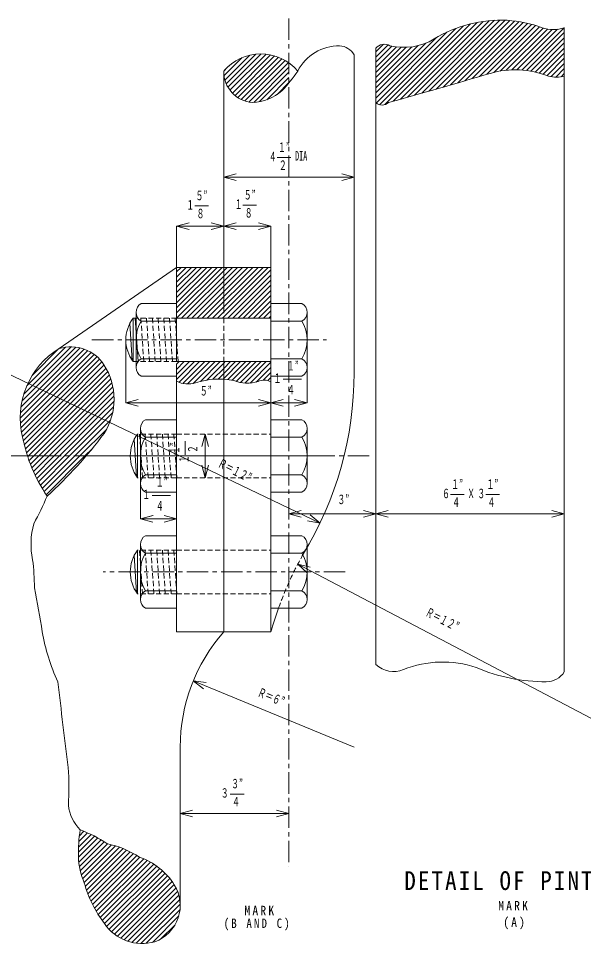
# Model space of a CAD drawing. Units: millimetres, scale not verified. Extents: x -6153 to 6153, y -4352 to 4352.
# Drawn here: x -1129 to 851, y -1451 to 1789 of the extents above; entities that cross this region are included whole.
import ezdxf
from ezdxf.enums import TextEntityAlignment as Align

# ---------------------------------------------------------------- set-up
doc = ezdxf.new("R2010")
doc.units = ezdxf.units.MM
doc.header["$LTSCALE"] = 15
doc.linetypes.add('CHAIN1', pattern=[8, 5, -1, 1, -1])
doc.linetypes.add('DASHED1', pattern=[1.8, 1.2, -0.6])
for name, color, linetype, lineweight in [('0-0_0', 3, 'Continuous', 18), ('0-1_芯', 4, 'CHAIN1', 18), ('0-2_寸法', 2, 'Continuous', 18)]:
    doc.layers.add(name, color=color, linetype=linetype, lineweight=lineweight)
doc.styles.add('ＭＳ ゴシック', font='')
doc.styles.get('ＭＳ ゴシック').set_extended_font_data('MS Gothic')

msp = doc.modelspace()

# ---------------------------------------------------------------- linework, layer by layer
at = {"layer": '0-0_0'}
for p, q in [((284.15, 1527.14), (539.59, 1782.58)), ((309.27, 1534.3), (558.16, 1783.19)), ((334.43, 1541.5), (576, 1783.07)), ((359.65, 1548.76), (592.85, 1781.96)), ((136.18, 1486.93), (403.33, 1754.08)), ((154.47, 1487.26), (430.54, 1763.33)), ((184.18, 1499.01), (455.3, 1770.13)), ((209.1, 1505.97), (478.26, 1775.13)), ((234.07, 1512.98), (499.8, 1778.71)), ((259.09, 1520.04), (520.18, 1781.13)), ((384.92, 1556.06), (608.91, 1780.06)), ((410.23, 1563.42), (624.52, 1777.7)), ((435.6, 1570.83), (639.7, 1774.92)), ((461.03, 1578.29), (654.48, 1771.74)), ((486.5, 1585.81), (668.88, 1768.19)), ((512.03, 1593.37), (682.93, 1764.28)), ((536.9, 1600.28), (696.64, 1760.02)), ((559.37, 1604.79), (710.09, 1755.51)), ((580.03, 1607.5), (724.52, 1751.99)), ((599.3, 1608.81), (740.75, 1750.25)), ((617.44, 1608.98), (759.51, 1751.06)), ((634.62, 1608.2), (782.81, 1756.39)), ((783.79, 1757.26), (783.79, -499.24)), ((123.39, 1510.06), (335.22, 1721.89)), ((124.01, 1492.72), (372.49, 1741.21)), ((650.98, 1606.6), (783.79, 1739.41)), ((666.61, 1604.28), (783.79, 1721.45)), ((123.39, 1528.02), (297.94, 1702.57)), ((123.39, 1671.71), (150.24, 1698.56)), ((123.39, 1653.75), (166.18, 1696.54)), ((123.39, 1545.98), (271.34, 1693.93)), ((123.39, 1635.78), (179.7, 1692.1)), ((123.39, 1563.94), (249.09, 1689.65)), ((123.39, 1617.82), (195.06, 1689.5)), ((123.39, 1599.86), (211.55, 1688.03)), ((123.39, 1581.9), (229.42, 1687.94)), ((123.39, 1685.21), (123.39, -473.33)), ((681.6, 1601.3), (783.79, 1703.49)), ((696, 1597.74), (783.79, 1685.53)), ((-405.9, 1573.47), (-318.84, 1660.53)), ((-401.19, 1560.22), (-297.32, 1664.09)), ((-395.17, 1548.28), (-278.52, 1664.93)), ((-387.98, 1537.51), (-261.59, 1663.9)), ((-379.71, 1527.82), (-246.08, 1661.45)), ((-370.38, 1519.19), (-231.74, 1657.83)), ((-359.98, 1511.63), (-218.38, 1653.23)), ((47.19, 1662.19), (47.19, 547.86)), ((709.85, 1593.63), (783.79, 1667.57)), ((-409.01, 1588.32), (-345.28, 1652.05)), ((-407.09, 1608.2), (-393.51, 1621.78)), ((-348.46, 1505.19), (-205.9, 1647.75)), ((-335.67, 1500.01), (-194.21, 1641.47)), ((-321.41, 1496.32), (-183.27, 1634.46)), ((723.2, 1589.02), (783.79, 1649.61)), ((737.33, 1585.19), (783.79, 1631.65)), ((-410.01, 1604.84), (-410.01, 756.79)), ((-304.83, 1494.93), (-181.41, 1618.35)), ((-284.11, 1497.7), (-181.41, 1600.39)), ((753.74, 1583.63), (783.79, 1613.69)), ((772.99, 1584.93), (783.79, 1595.72)), ((-259.26, 1504.59), (-181.41, 1582.43)), ((-223.07, 1522.82), (-181.41, 1564.47)), ((-986.41, 632.95), (-575.11, 917.27)), ((-575.11, 917.27), (-244.91, 917.27)), ((-575.11, 901.36), (-559.21, 917.27)), ((-575.11, 883.4), (-541.25, 917.27)), ((-575.11, 865.44), (-523.29, 917.27)), ((-575.11, 847.48), (-505.33, 917.27)), ((-575.11, 829.52), (-487.37, 917.27)), ((-575.11, 811.56), (-469.41, 917.27)), ((-575.11, 793.6), (-451.45, 917.27)), ((-575.11, 775.64), (-433.49, 917.27)), ((-575.11, 757.68), (-415.53, 917.27)), ((-575.11, 739.72), (-397.57, 917.27)), ((-575.11, 917.27), (-575.11, 587.07)), ((-557.41, 739.47), (-379.61, 917.27)), ((-539.45, 739.47), (-361.65, 917.27)), ((-521.49, 739.47), (-343.69, 917.27)), ((-503.52, 739.47), (-325.72, 917.27)), ((-485.56, 739.47), (-307.76, 917.27)), ((-467.6, 739.47), (-289.8, 917.27)), ((-449.64, 739.47), (-271.84, 917.27)), ((-431.68, 739.47), (-253.88, 917.27)), ((-413.72, 739.47), (-244.91, 908.27)), ((-244.91, 917.27), (-244.91, -359.72)), ((-395.76, 739.47), (-244.91, 890.31)), ((-377.8, 739.47), (-244.91, 872.35)), ((-359.84, 739.47), (-244.91, 854.39)), ((-341.88, 739.47), (-244.91, 836.43)), ((-323.92, 739.47), (-244.91, 818.47)), ((-575.11, 790.27), (-699.57, 790.27)), ((-305.96, 739.47), (-244.91, 800.51)), ((-288, 739.47), (-244.91, 782.55)), ((-244.91, 790.27), (-135.7, 790.27)), ((-717.35, 759.79), (-717.35, 566.75)), ((-270.04, 739.47), (-244.91, 764.59)), ((-252.08, 739.47), (-244.91, 746.63)), ((-117.91, 759.79), (-117.91, 566.75)), ((-739.1, 720.87), (-730.52, 591.25)), ((-727.51, 739.47), (-727.51, 587.07)), ((-720.28, 739.47), (-710.2, 587.07)), ((-575.11, 729.31), (-699.57, 729.31)), ((-575.11, 739.47), (-244.91, 739.47)), ((-244.91, 729.31), (-135.7, 729.31)), ((-1092.46, 509.74), (-964.43, 637.77)), ((-1080.59, 539.57), (-988.48, 631.68)), ((-1080.31, 503.93), (-945.22, 639.02)), ((-1068.17, 498.11), (-928.36, 637.92)), ((-1056.03, 492.29), (-913.19, 635.13)), ((-1043.89, 486.47), (-899.35, 631.01)), ((-1031.74, 480.65), (-886.63, 625.76)), ((-1019.6, 474.84), (-874.91, 619.53)), ((-1007.46, 469.02), (-864.09, 612.39)), ((-995.32, 463.2), (-854.12, 604.4)), ((-983.17, 457.38), (-844.98, 595.58)), ((-971.03, 451.56), (-836.67, 585.93)), ((-699.57, 597.23), (-575.11, 597.23)), ((-575.11, 560.11), (-548.16, 587.07)), ((-575.11, 542.15), (-530.2, 587.07)), ((-575.11, 524.19), (-512.24, 587.07)), ((-244.91, 587.07), (-575.11, 587.07)), ((-575.11, 578.07), (-566.12, 587.07)), ((-566.67, 514.68), (-494.28, 587.07)), ((-552.69, 510.69), (-476.32, 587.07)), ((-536.47, 508.96), (-458.36, 587.07)), ((-516.63, 510.84), (-440.4, 587.07)), ((-491.56, 517.95), (-422.44, 587.07)), ((-410.01, 604.39), (-410.01, -359.72)), ((-410.01, 581.53), (-404.48, 587.07)), ((-410.01, 563.57), (-386.52, 587.07)), ((-410.01, 545.61), (-368.56, 587.07)), ((-410.01, 527.65), (-350.6, 587.07)), ((-395.52, 524.18), (-332.64, 587.07)), ((-379.98, 521.76), (-314.68, 587.07)), ((-366.01, 517.77), (-296.71, 587.07)), ((-351.64, 514.18), (-278.75, 587.07)), ((-335.72, 512.14), (-260.79, 587.07)), ((-317.72, 512.18), (-244.91, 584.99)), ((-244.91, 597.23), (-135.7, 597.23)), ((-958.89, 445.75), (-829.2, 575.43)), ((-946.75, 439.93), (-822.51, 564.16)), ((-934.6, 434.11), (-816.39, 552.32)), ((-575.11, 578.07), (-575.11, -359.72)), ((-468.78, 522.76), (-410.01, 581.53)), ((-448.3, 525.28), (-410.01, 563.57)), ((-296.5, 515.43), (-244.91, 567.02)), ((-922.46, 428.29), (-810.88, 539.87)), ((-910.32, 422.47), (-806.02, 526.77)), ((-575.11, 536.27), (-699.57, 536.27)), ((-429.48, 526.14), (-410.01, 545.61)), ((-411.97, 525.7), (-410.01, 527.65)), ((-271.97, 522.01), (-244.91, 549.06)), ((-255.32, 520.69), (-244.91, 531.1)), ((-244.91, 536.27), (-135.7, 536.27)), ((-1122.54, 407.82), (-1043.89, 486.47)), ((-1120.59, 427.73), (-1056.03, 492.29)), ((-1116.82, 449.46), (-1068.17, 498.11)), ((-1110.5, 473.74), (-1080.31, 503.93)), ((-1100.06, 502.14), (-1092.46, 509.74)), ((-898.18, 416.66), (-801.87, 512.96)), ((-886.03, 410.84), (-798.51, 498.36)), ((-1123.09, 389.31), (-1031.74, 480.65)), ((-1122.51, 371.93), (-1019.6, 474.84)), ((-1120.98, 355.5), (-1007.46, 469.02)), ((-1118.62, 339.9), (-995.32, 463.2)), ((-1115.54, 325.02), (-983.17, 457.38)), ((-873.89, 405.02), (-796.04, 482.87)), ((-861.75, 399.2), (-794.62, 466.33)), ((-1112.37, 310.23), (-971.03, 451.56)), ((-1108.96, 295.67), (-958.89, 445.75)), ((-1105.23, 281.44), (-946.75, 439.93)), ((-1101.19, 267.52), (-934.6, 434.11)), ((-1093.89, 256.87), (-922.46, 428.29)), ((-1075.93, 256.87), (-910.32, 422.47)), ((-849.61, 393.38), (-794.45, 448.54)), ((-837.46, 387.57), (-795.88, 429.15)), ((-1057.97, 256.87), (-898.18, 416.66)), ((-1040.01, 256.87), (-886.03, 410.84)), ((-1022.05, 256.87), (-873.89, 405.02)), ((-1004.09, 256.87), (-861.75, 399.2)), ((-986.12, 256.87), (-849.61, 393.38)), ((-825.32, 381.75), (-799.48, 407.59)), ((-968.16, 256.87), (-837.46, 387.57)), ((-950.2, 256.87), (-825.32, 381.75)), ((-932.24, 256.87), (-813.18, 375.93)), ((-813.18, 375.93), (-806.43, 382.68)), ((-575.11, 383.87), (-684.33, 383.87)), ((-244.91, 383.87), (-135.7, 383.87)), ((-914.28, 256.87), (-819.98, 351.16)), ((-712.27, 333.07), (-712.27, 180.67)), ((-702.11, 353.39), (-702.11, 160.35)), ((-117.91, 353.39), (-117.91, 160.35)), ((-723.86, 314.47), (-715.28, 184.85)), ((-575.11, 322.91), (-684.33, 322.91)), ((-244.91, 322.91), (-135.7, 322.91)), ((-896.32, 256.87), (-871.52, 281.67)), ((-1096.85, 253.9), (-1093.89, 256.87)), ((-1092.23, 240.56), (-1075.93, 256.87)), ((-1087.33, 227.5), (-1057.97, 256.87)), ((-1082.16, 214.71), (-1040.01, 256.87)), ((-1076.74, 202.17), (-1022.05, 256.87)), ((-1071.07, 189.88), (-1004.09, 256.87)), ((-1065.15, 177.84), (-986.12, 256.87)), ((-1058.99, 166.04), (-968.16, 256.87)), ((-1052.6, 154.46), (-950.2, 256.87)), ((-1045.99, 143.12), (-932.24, 256.87)), ((-1039.15, 132), (-914.28, 256.87)), ((-1032.09, 121.1), (-896.32, 256.87)), ((-575.11, 190.83), (-684.33, 190.83)), ((-244.91, 190.83), (-135.7, 190.83)), ((-575.11, 129.87), (-684.33, 129.87)), ((-244.91, 129.87), (-135.7, 129.87)), ((-575.11, -22.53), (-684.33, -22.53)), ((-244.91, -22.53), (-135.7, -22.53)), ((-702.11, -53.01), (-702.11, -246.05)), ((-117.91, -53.01), (-117.91, -246.05)), ((-723.86, -91.93), (-715.28, -221.55)), ((-712.27, -73.33), (-712.27, -225.73)), ((-575.11, -83.49), (-684.33, -83.49)), ((-244.91, -83.49), (-135.7, -83.49)), ((-575.11, -215.57), (-684.33, -215.57)), ((-244.91, -215.57), (-135.7, -215.57)), ((-575.11, -276.53), (-684.33, -276.53)), ((-244.91, -276.53), (-135.7, -276.53)), ((-575.11, -359.72), (-244.91, -359.72)), ((-562.41, -1317.28), (-562.41, -762.95)), ((-919.1, -1112.95), (-874.94, -1068.79)), ((-917.95, -1093.85), (-887.19, -1063.08)), ((-915.9, -1073.83), (-899.76, -1057.69)), ((-912.79, -1052.76), (-912.64, -1052.61)), ((-919.46, -1131.27), (-862.99, -1074.8)), ((-919.12, -1148.89), (-851.33, -1081.1)), ((-917.86, -1165.59), (-839.95, -1087.68)), ((-915.64, -1181.34), (-828.85, -1094.54)), ((-912.61, -1196.26), (-817.61, -1101.26)), ((-908.84, -1210.45), (-803.18, -1104.79)), ((-904.41, -1223.98), (-789.25, -1108.83)), ((-899.37, -1236.9), (-775.8, -1113.34)), ((-895.15, -1250.64), (-762.79, -1118.29)), ((-890.71, -1264.16), (-750.2, -1123.66)), ((-885.9, -1277.31), (-738.02, -1129.43)), ((-880.73, -1290.1), (-726.21, -1135.59)), ((-875.21, -1302.55), (-714.78, -1142.12)), ((-869.37, -1314.67), (-703.46, -1148.76)), ((-863.21, -1326.47), (-690.54, -1153.8)), ((-856.74, -1337.96), (-678.22, -1159.44)), ((-849.97, -1349.15), (-666.48, -1165.66)), ((-842.91, -1360.05), (-655.28, -1172.42)), ((-835.55, -1370.65), (-644.6, -1179.7)), ((-827.94, -1381), (-634.42, -1187.48)), ((-820.28, -1391.3), (-624.74, -1195.76)), ((-811.89, -1400.87), (-615.54, -1204.52)), ((-802.79, -1409.73), (-606.83, -1213.78)), ((-792.97, -1417.87), (-598.61, -1223.51)), ((-782.42, -1425.28), (-590.88, -1233.75)), ((-771.1, -1431.93), (-583.66, -1244.49)), ((-758.97, -1437.75), (-577.13, -1255.91)), ((-745.94, -1442.69), (-571.58, -1268.33)), ((-731.91, -1446.62), (-567.14, -1281.84)), ((-716.7, -1449.37), (-563.99, -1296.66)), ((-700.05, -1450.68), (-562.48, -1313.1)), ((-681.5, -1450.09), (-563.19, -1331.78)), ((-660.16, -1446.7), (-567.5, -1354.05)), ((-629.82, -1434.33), (-580.69, -1385.2))]:
    msp.add_line(p, q, dxfattribs=at)
at = {"layer": '0-0_0', "color": 1, "linetype": 'DASHED1'}
for p, q in [((-575.11, 739.47), (-727.51, 739.47)), ((-700.24, 739.47), (-690.16, 587.07)), ((-680.19, 739.47), (-670.11, 587.07)), ((-660.15, 739.47), (-650.07, 587.07)), ((-640.11, 739.47), (-630.02, 587.07)), ((-620.06, 739.47), (-609.98, 587.07)), ((-600.02, 739.47), (-589.94, 587.07)), ((-579.98, 739.47), (-569.89, 587.07)), ((-410.01, 739.47), (-410.01, 587.07)), ((-575.11, 587.07), (-727.51, 587.07)), ((-575.11, 333.07), (-712.27, 333.07)), ((-705.04, 333.07), (-694.96, 180.67)), ((-685, 333.07), (-674.92, 180.67)), ((-664.95, 333.07), (-654.87, 180.67)), ((-644.91, 333.07), (-634.83, 180.67)), ((-624.87, 333.07), (-614.78, 180.67)), ((-604.82, 333.07), (-594.74, 180.67)), ((-584.78, 333.07), (-574.7, 180.67)), ((-575.11, 333.07), (-244.91, 333.07)), ((-410.01, 333.07), (-410.01, 180.67)), ((-575.11, 180.67), (-712.27, 180.67)), ((-575.11, 180.67), (-244.91, 180.67)), ((-575.11, -73.33), (-712.27, -73.33)), ((-704.95, -74.66), (-694.96, -225.73)), ((-685, -73.33), (-674.92, -225.73)), ((-664.95, -73.33), (-654.87, -225.73)), ((-644.91, -73.33), (-634.83, -225.73)), ((-624.87, -73.33), (-614.78, -225.73)), ((-604.82, -73.33), (-594.74, -225.73)), ((-584.78, -73.33), (-574.7, -225.73)), ((-575.11, -73.33), (-244.91, -73.33)), ((-410.01, -73.33), (-410.01, -225.73)), ((-575.11, -225.73), (-712.27, -225.73)), ((-575.11, -225.73), (-244.91, -225.73))]:
    msp.add_line(p, q, dxfattribs=at)
at = {"layer": '0-0_0'}
for centre, radius, start, end in [((563.94, 1326.1), 457.13, 87.50186, 121.15057), ((542.37, 1286.67), 497.86, 70.76186, 85.21902), ((745.1, 1867.58), 117.41, 250.76186, 289.23814), ((221.52, 1892.62), 204.83, 256.16994, 301.15057), ((-4.55, 1528.59), 164.86, 89.66957, 152.45296), ((-8.77, 1628.18), 65.48, 31.29179, 85.47294), ((153.29, 1658.74), 39.93, 61.15626, 138.4913), ((-280.37, 1495.06), 169.88, 40.25668, 139.74332), ((-301.34, 1603.13), 108.68, 179.09974, 266.10023), ((-518.74, 1842.63), 438.15, 315.57864, 327.13169), ((-5144.18, 20629.04), 19858.24, 285.51425, 286.58329), ((611.46, 1287.11), 321.92, 68.75898, 105.85016), ((755.94, 1694.52), 110.9, 255.45723, 284.54277), ((-316.82, 1663.92), 169.41, 272.736, 310.94436), ((144.72, 1520.53), 34.67, 232.02937, 311.00552), ((-682.34, 759.79), 35.01, 119.46742, 240.53258), ((-152.92, 759.79), 35.01, 299.46742, 60.53258), ((-625.91, 663.27), 127, 143.1301, 216.8699), ((-585.86, 663.27), 131.49, 149.85165, 210.14835), ((-249.4, 663.27), 131.49, 329.85165, 30.14835), ((-839, 390.1), 284.09, 121.25695, 193.80678), ((-945.82, 500.26), 138.76, 33.23285, 107.00651), ((-682.34, 566.75), 35.01, 119.46742, 240.53258), ((-152.92, 566.75), 35.01, 299.46742, 60.53258), ((-1018.74, 455.32), 224.39, 327.80583, 32.62723), ((-535.01, 599.19), 90.25, 243.6184, 287.05387), ((-427.22, 269.75), 256.4, 78.06114, 108.49126), ((-326.99, 643.46), 131.6, 248.98807, 286.61016), ((-267.63, 471.01), 51.18, 63.65068, 115.14084), ((-1172.01, 547.86), 1219.2, 328.60606, 0), ((-667.1, 353.39), 35.01, 119.46742, 240.53258), ((-152.92, 353.39), 35.01, 299.46742, 60.53258), ((-2103.49, 1297.29), 1596.64, 312.30075, 322.97099), ((-610.67, 256.87), 127, 143.1301, 216.8699), ((-566.91, 430.16), 558.49, 191.13493, 214.18215), ((-570.62, 256.87), 131.49, 149.85165, 210.14835), ((-249.4, 256.87), 131.49, 329.85165, 30.14835), ((-667.1, 160.35), 35.01, 119.46742, 240.53258), ((-152.92, 160.35), 35.01, 299.46742, 60.53258), ((-1787.53, 423.43), 818.39, 330.4368, 337.9647), ((-821.81, -51.41), 263.63, 164.3639, 192.08654), ((-667.1, -53.01), 35.01, 119.46742, 240.53258), ((-152.92, -53.01), 35.01, 299.46742, 60.53258), ((-610.67, -149.53), 127, 143.1301, 216.8699), ((-570.62, -149.53), 131.49, 149.85165, 210.14835), ((-249.4, -149.53), 131.49, 329.85165, 30.14835), ((-1970.86, -213.41), 897.64, 0.5509, 6.83313), ((-4373.8, -868.71), 3366.65, 8.70638, 11.37366), ((-667.1, -246.05), 35.01, 119.46742, 240.53258), ((-152.92, -246.05), 35.01, 299.46742, 60.53258), ((928.91, -689.25), 1219.2, 160.21352, 164.31859), ((-303.17, -224.86), 754.8, 190.24389, 204.21582), ((47.19, -762.93), 609.6, 138.59038, 180), ((186.13, -407.24), 91.13, 226.48667, 292.15214), ((357.75, -828.79), 364.01, 71.19822, 112.15214), ((718.76, 85.5), 619.63, 246.84149, 270.17395), ((720.41, -459.12), 75.01, 270.17395, 327.66513), ((56039.29, 6309.3), 57440.01, 186.84283, 187.14412), ((-2021.93, -904.1), 1069.43, 356.65345, 3.74449), ((-818.42, -953.94), 136.48, 185.29324, 226.27308), ((-454.36, -1131.25), 465.1, 170.26077, 181.85655), ((-1071.63, -1475.02), 451.34, 55.981, 69.39053), ((-893.19, -1441.29), 348.33, 57.26799, 77.72249), ((-664.96, -1138.07), 254.39, 181.85655, 203.2273), ((-782.33, -1370.29), 235.16, 32.08426, 70.76054), ((-495.37, -1126.93), 418.48, 195.44841, 217.30259), ((-697.73, -1317.28), 135.32, 289.95036, 32.09322), ((-695.84, -1290.77), 159.97, 214.13673, 286.0699)]:
    msp.add_arc(centre, radius, start, end, dxfattribs=at)
at = {"layer": '0-0_0', "color": 1, "linetype": 'DASHED1'}
msp.add_arc((928.91, -689.25), 1219.2, 150.41106, 160.21352, dxfattribs=at)
at = {"layer": '0-1_芯'}
for p, q in [((-181.41, 1788.88), (-181.41, -1181.51)), ((-871.64, 663.27), (-49.19, 663.27)), ((99.93, 256.87), (-2636.73, 256.87)), ((-2557.88, 256.87), (-1033.88, 256.87)), ((-871.64, 256.87), (-49.19, 256.87)), ((15.94, -149.53), (-831.96, -149.53))]:
    msp.add_line(p, q, dxfattribs=at)
at = {"layer": '0-2_寸法'}
for p, q in [((-222.75, 1301.83), (-174.66, 1301.83)), ((-410.01, 1233.61), (-366.55, 1245.26)), ((-410.01, 1233.61), (47.19, 1233.61)), ((-410.01, 1233.61), (-366.55, 1221.96)), ((47.19, 1233.61), (3.72, 1245.26)), ((47.19, 1233.61), (3.72, 1221.96)), ((-342.63, 1134.97), (-294.54, 1134.97)), ((-511.46, 1132.56), (-463.37, 1132.56)), ((-575.11, 1061.6), (-531.65, 1073.25)), ((-410.01, 1061.6), (-453.48, 1073.25)), ((-410.01, 1061.6), (-366.55, 1073.25)), ((-244.91, 1061.6), (-288.38, 1073.25)), ((-575.11, 917.27), (-575.11, 1061.6)), ((-575.11, 1061.6), (-410.01, 1061.6)), ((-575.11, 1061.6), (-531.65, 1049.96)), ((-410.01, 1061.6), (-453.48, 1049.96)), ((-410.01, 1061.6), (-244.91, 1061.6)), ((-410.01, 1061.6), (-366.55, 1049.96)), ((-244.91, 1061.6), (-288.38, 1049.96)), ((-244.91, 917.27), (-244.91, 1061.6)), ((-752.91, 663.27), (-752.91, 442.79)), ((-117.91, 566.75), (-117.91, 442.79)), ((-1172.01, 547.86), (-72.5, 21.05)), ((-201.08, 525.5), (-136.96, 525.5)), ((-752.91, 442.79), (-709.45, 454.44)), ((-244.91, 442.79), (-288.38, 454.44)), ((-244.91, 442.79), (-201.45, 454.44)), ((-117.91, 442.79), (-161.38, 454.44)), ((-752.91, 442.79), (-244.91, 442.79)), ((-752.91, 442.79), (-709.45, 431.15)), ((-244.91, 442.79), (-288.38, 431.15)), ((-117.91, 442.79), (-244.91, 442.79)), ((-244.91, 442.79), (-201.45, 431.15)), ((-117.91, 442.79), (-161.38, 431.15)), ((-475.42, 333.07), (-487.07, 289.6)), ((-475.42, 333.07), (-475.42, 180.67)), ((-475.42, 333.07), (-463.77, 289.6)), ((-545.26, 260.71), (-545.26, 308.8)), ((-475.42, 180.67), (-487.07, 224.13)), ((-475.42, 180.67), (-463.77, 224.13)), ((-702.11, 160.35), (-702.11, 36.34)), ((-660.62, 118.83), (-596.5, 118.83)), ((384.49, 121.76), (432.58, 121.76)), ((508.13, 121.76), (556.22, 121.76)), ((-181.41, 54.15), (-137.95, 65.79)), ((123.39, 54.15), (79.92, 65.79)), ((123.39, 54.15), (166.85, 65.79)), ((783.79, 54.15), (740.32, 65.79)), ((-702.11, 36.34), (-657.65, 48.26)), ((-702.11, 36.34), (-658.65, 47.99)), ((-702.11, 36.34), (-575.11, 36.34)), ((-702.11, 36.34), (-658.65, 24.69)), ((-575.11, 36.34), (-618.82, 48.05)), ((-575.11, 36.34), (-618.82, 24.63)), ((-181.41, 54.15), (123.39, 54.15)), ((-181.41, 54.15), (-137.95, 42.5)), ((-72.5, 21.05), (-106.67, 50.33)), ((123.39, 54.15), (79.92, 42.5)), ((123.39, 54.15), (783.79, 54.15)), ((123.39, 54.15), (166.85, 42.5)), ((783.79, 54.15), (740.32, 42.5)), ((-72.5, 21.05), (-116.74, 29.33)), ((928.91, -689.25), (-150.53, -122.44)), ((-150.53, -122.44), (-106.63, -132.34)), ((-150.53, -122.44), (-117.46, -152.96)), ((47.19, -762.93), (-516.55, -530.94)), ((-516.55, -530.94), (-471.92, -536.71)), ((-516.55, -530.94), (-480.78, -558.26)), ((-386.91, -927.19), (-338.82, -927.19)), ((-562.41, -995.12), (-518.95, -983.47)), ((-181.41, -995.12), (-562.41, -995.12)), ((-562.41, -995.12), (-518.95, -1006.76)), ((-181.41, -995.12), (-224.88, -983.47)), ((-181.41, -995.12), (-224.88, -1006.76))]:
    msp.add_line(p, q, dxfattribs=at)

# ---------------------------------------------------------------- texts
at = {"layer": '0-0_0', "color": 2, "attachment_point": 7, "style": 'ＭＳ ゴシック'}
for s, insert, char_height in [('\\T1.18;\\W0.9;DETAIL\\~OF\\~PINTLES', (222.82, -1264.62), 65.98), ('\\T1.38;\\W0.9;MARK', (-337.24, -1351.67), 32.99), ('\\T1.38;\\W0.9;MARK', (552.17, -1334.84), 32.99), ('\\T1.39;\\W0.85;(B\\~AND\\~C)', (-410.01, -1405.12), 32.99), ('\\T1.38;\\W0.9;(A)', (569.73, -1401.27), 32.99)]:
    msp.add_mtext(s, dxfattribs=dict(at, insert=insert, char_height=char_height))
at = {"layer": '0-2_寸法', "style": 'ＭＳ ゴシック', "width": 0.6}
for s, p in [('１”', (-219.98, 1311.75)), ('４', (-252.02, 1279.15)), ('DIA', (-159.73, 1281.53)), ('２', (-216.62, 1248.73)), ('５”', (-508.69, 1142.48)), ('５”', (-339.86, 1144.89)), ('１', (-540.73, 1109.87)), ('１', (-371.9, 1112.29)), ('８', (-505.33, 1079.45)), ('８', (-336.5, 1081.86)), ('１”', (-188.38, 546.22)), ('１', (-235.61, 502.75)), ('５”', (-493.65, 458.54)), ('４', (-188.41, 462.19)), ('１”', (-647.92, 139.56)), ('１”', (387.26, 131.68)), ('１”', (510.9, 131.68)), ('１', (-695.14, 96.09)), ('６', (355.22, 99.08)), ('Ｘ', (443.29, 99.08)), ('３', (478.86, 99.08)), ('４', (-647.95, 55.52)), ('３”', (-11.51, 78.29)), ('４', (390.62, 68.65)), ('４', (514.26, 68.65)), ('３”', (-384.14, -917.27)), ('３', (-420.28, -949.91)), ('４', (-380.79, -980.3))]:
    msp.add_text(s, height=32.99, dxfattribs=at).set_placement(p, align=Align.BOTTOM_LEFT)
for s, rotation, p in [('１”', 90, (-555.18, 263.49)), ('２', 90, (-492.15, 266.84)), ('１', 90, (-522.58, 231.45)), ('Ｒ＝１２”', 333, (-438.39, 211.33)), ('Ｒ＝１２”', 333, (288.8, -310.12)), ('Ｒ＝６”', 338, (-298.45, -593.11))]:
    msp.add_text(s, height=32.99, rotation=rotation, dxfattribs=at).set_placement(p, align=Align.BOTTOM_LEFT)

doc.saveas('drawing.dxf')
